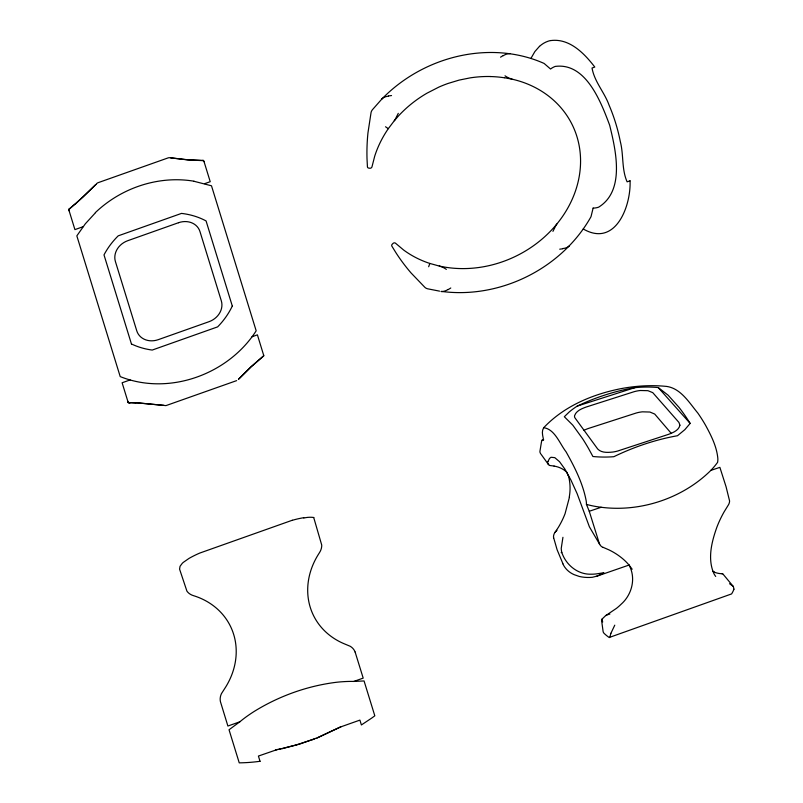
<?xml version="1.0" encoding="UTF-8"?>
<svg xmlns="http://www.w3.org/2000/svg" width="803" height="803" viewBox="0 0 803 803"><rect width="100%" height="100%" fill="white"/><g stroke="black" fill="none" stroke-linecap="round" stroke-linejoin="round"><path stroke-width="1.2" d="M630.054 180.805C631.138 205.879 615.6 247.756 583.239 228.975M569.468 497.107L565.051 513.739A89.013 76.616 -26.4 0 1 558.466 527.169L555.064 532.369M68.897 209.332L74.779 204.323M593.116 208.097L591.008 216.7A134.904 116.124 -26.4 0 1 570.511 244.493L569.327 245.738A134.904 116.124 -26.4 0 1 441.279 291.379M562.943 537.307L561.237 548.369A31.749 27.332 -26.4 0 0 561.809 552.504C565.954 564.9 577.759 574.687 591.229 574.195A34.449 29.651 -26.4 0 0 596.709 573.844L603.625 572.77M428.661 266.737L429.826 263.444A107.943 92.917 -26.4 0 1 403.618 250.014L395.578 243.259A1.807 1.556 -26.4 0 0 393.018 243.439L392.205 244.273A1.797 1.546 -26.4 0 0 391.874 246.14L395.939 252.734A242.837 209.021 -26.4 0 0 411.076 272.97L424.887 287.344A7.197 6.193 -26.4 0 0 427.628 288.799L439.552 291.138M610.963 633.186L614.767 625.166M398.288 113.343L394.946 119.888A16.712 14.384 -26.4 0 1 394.283 120.741L388.301 128.671A107.923 92.897 -26.4 0 0 374.71 156.183L372 166.753A1.797 1.546 -26.4 0 1 369.842 168.239L368.728 168.098A1.797 1.546 -26.4 0 1 367.433 166.803L367.021 158.914A242.837 209.021 -26.4 0 1 367.945 132.987L371.046 112.631A7.197 6.193 -26.4 0 1 372.441 109.71L381.907 98.97M552.936 231.354L556.258 224.8A16.672 14.354 -26.4 0 1 556.911 223.947M609.868 614.054L607.771 614.666A9.656 8.311 -26.4 0 0 605.613 615.65L601.748 619.404A2.72 2.339 -26.4 0 0 601.537 620.237M733.972 589.191L733.38 586.581L723.031 574.115M547.907 461.584L549.563 458.393L551.029 457.268L554.813 457.66L559.52 461.685L564.88 469.082L570.833 479.843L577.146 493.684L589.402 526.818L599.68 544.354M543.521 439.693L542.095 440.154L541.503 441.75L539.937 451.296A4.326 3.724 -26.4 0 0 540.138 452.711L540.479 453.394M530.903 58.448L534.878 51.563L539.486 46.333M634.992 387.658A115.301 99.251 -26.4 0 1 658.269 387.558L668.076 395.156L678.997 407.352A232.368 200.007 -26.4 0 1 690.148 423.422L684.859 429.645L677.501 435.728C655.429 439.642 633.999 446.93 613.843 456.696A113.635 97.805 -26.4 0 1 592.905 456.505L588.448 448.335A292.282 251.58 -26.4 0 0 582.607 438.729L572.8 425.168L564.328 416.727L569.257 411.949A63.136 54.343 -26.4 0 1 577.247 406.097C595.535 397.375 615.008 390.991 635.002 387.608L577.247 406.087M394.283 120.741L398.83 115.562A107.883 92.857 -26.4 0 1 426.925 93.218L438.819 87.125A107.502 92.536 -26.4 0 1 447.984 83.472L459.145 80.099L470.217 77.861A108.415 93.319 -26.4 0 1 490.723 76.526M555.676 531.626L556.971 530.331M238.441 379.367L250.897 366.881L263.374 355.97M543.49 427.949C563.756 406.318 592.353 394.293 621.02 388.642C636.056 385.821 651.494 384.878 666.731 386.434C680.974 388.511 689.386 402.925 697.797 413.023A210.346 181.056 -26.4 0 1 705.636 425.409C711.187 435.597 716.637 446.368 717.802 458.071A20.256 17.435 -26.4 0 1 717.591 462.347A69.68 59.974 -26.4 0 1 710.836 470.387M95.979 184.359L83.261 196.825L69.269 209.051M95.868 184.479L74.98 204.404M238.943 378.875L251.359 366.65L263.444 356.181M95.477 212.725L85.299 223.836L76.837 235.861L120.209 376.597C168.911 396.13 228.263 374.429 256.177 330.816L211.49 185.794L193.935 181.267M733.932 589.231A26.84 23.106 -26.4 0 1 731.593 593.919L609.688 637.321A25.084 21.591 -26.4 0 0 610.722 633.868A4.366 3.764 -26.4 0 1 610.912 633.306M69.209 208.83L69.951 208.519M450.774 287.996L448.204 289.602M500.54 57.174L503.16 55.558M316.131 738.348L339.83 727.217L359.895 720.11L361.39 724.958L371.638 718.133A140.425 120.872 -26.4 0 0 374.027 716.386L374.81 715.804L364.06 680.944L353.812 681.436A110.292 94.935 -26.4 0 0 343.965 681.637L340.663 681.867A135.707 116.806 -26.4 0 0 335.955 682.339C307.248 685.973 279.344 695.97 254.712 711.117A135.707 116.806 -26.4 0 0 250.656 713.747L247.876 715.654A110.292 94.935 -26.4 0 0 239.856 721.787L229.036 729.766L239.234 762.85A153.865 132.435 -26.4 0 0 260.042 761.284M605.823 615.54L616.463 608.353A54.423 46.845 -26.4 0 0 621.161 604.197C632.061 594.621 636.287 577.859 628.92 564.91M340.894 726.845L317.145 737.947M602.501 573.613L603.926 572.981M602.33 573.693L600.915 574.326M128.922 402.614L129.674 402.654M600.805 574.366L597.783 575.761A10.66 9.174 -26.4 0 1 597 576.122L592.273 577.307A39.759 34.218 -26.4 0 1 579.334 576.464L574.105 574.647A27.573 23.739 -26.4 0 1 562.853 563.816M129.634 402.674L135.386 402.885M609.467 637.562L609.196 637.512A49.334 42.469 -26.4 0 1 604.308 633.557A5.139 4.427 -26.4 0 1 603.173 631.78A5.099 4.386 -26.4 0 1 603.083 631.288L601.567 620.277M315.85 738.278L312.056 739.894M314.866 738.66L299.67 744.09L281.823 748.757M310.912 740.145L295.895 745.033L278.651 749.41M83.04 226.737L74.92 229.618L69.058 210.597A5.952 5.119 -26.4 0 1 68.887 209.834M204.695 183.656L210.225 181.699L204.062 161.714M630.024 180.816L627.113 181.849C621.502 169.102 623.78 154.929 620.328 141.629A243.138 209.282 -26.4 0 0 609.096 105.193C604.448 92.215 594.441 81.836 592.032 68.034L594.792 67.05C584.283 53.349 569.397 37.992 550.617 40.592M130.126 379.929L122.116 382.77L127.888 401.52A5.952 5.119 -26.4 0 0 128.179 402.233L128.189 402.263M251.991 336.768L257.412 334.851L263.675 355.297M236.644 380.622L166.291 405.495A3.784 3.262 -26.4 0 1 165.077 405.555L164.474 405.475M239.866 721.797L227.891 726.032L220.434 701.671A14.936 12.848 -26.4 0 1 221.447 693.641L225.814 686.826A75.382 64.882 -26.4 0 0 195.049 596.157L193.393 595.625A14.906 12.828 -26.4 0 1 186.928 591.159L179.571 569.126L180.043 566.306L182.301 563.294A18.278 15.739 -26.4 0 1 183.305 562.381L189.086 558.356A92.174 79.346 -26.4 0 1 199.746 553.076L292.272 520.254M353.812 681.436L363.197 678.113L355.137 652.066M596.117 576.454L628.99 565.071M542.095 440.154A5.4 4.647 -26.4 0 1 543.601 440.034C542.828 436.019 541.212 431.291 543.751 427.718C554.823 429.153 559.781 443.748 566.065 451.828C574.697 467.205 582.898 483.346 586.18 500.811A30.102 25.917 -26.4 0 1 586.451 504.394L589.261 511.27L601.186 507.265C640.493 512.344 682.68 498.342 710.846 470.397L719.879 467.356L726.073 486.769L729.586 500.972A8.994 7.739 -26.4 0 1 728.1 505.388L724.075 511.933A116.415 100.204 -26.4 0 0 717.009 526.848C711.759 541.453 707.323 558.507 713.817 573.422A26.419 22.735 -26.4 0 0 715.694 576.434M280.628 748.828L275.469 750.012M277.557 749.44L258.415 756.055L260.042 761.324M562.712 248.81L559.711 249.181M388.522 95.918L391.533 95.567M128.982 402.835L130.146 402.825M130.227 402.614L135.968 402.905M203.119 160.439L187.561 159.747L170.065 157.769A3.593 3.092 -26.4 0 0 168.018 157.93L98.197 182.652A3.593 3.092 -26.4 0 0 96.46 183.837M203.189 160.65L187.822 159.917L170.748 157.88M135.436 402.694L164.143 405.405L136.088 402.704M504.786 77.781L512.314 79.226A107.943 92.917 -26.4 0 1 524.71 82.91A107.923 92.897 -26.4 0 1 571.445 200.941A107.923 92.897 -26.4 0 1 439.271 266.034L442.533 267.188M554.06 466.041L550.456 465.589A2.931 2.519 -26.4 0 1 549.322 465.238M439.04 265.984L429.826 263.444M512.143 79.186L508.831 78.011A30.675 26.409 -26.4 0 1 505.017 75.803M603.033 547.305L609.086 549.935A79.939 68.807 -26.4 0 1 622.877 558.878A69.58 59.884 -26.4 0 1 629.1 565.131L632.182 569.217M729.546 583.731L733.099 586.21M714.238 572.007L712.843 571.224M388.301 128.671L385.53 126.764M658.259 387.598L690.158 423.412M671.228 433.339L654.706 414.047L649.918 412.039L642.44 411.829A32.652 28.105 -26.4 0 0 636.287 412.993L589 428.27A27.232 23.438 -26.4 0 0 584.022 430.328M540.81 453.906L548.268 464.254M599.49 544.012L589.261 511.27M567.059 472.746L568.203 475.737M203.832 161.052L204.052 161.664M562.943 563.776L557.081 549.674L553.709 537.93M602.702 622.004L601.798 619.274M313.762 517.704L321.742 545.117A14.916 12.838 -26.4 0 1 319.363 552.825L318.098 554.843A75.392 64.892 -26.4 0 0 344.387 643.855L350.198 646.274A14.946 12.868 -26.4 0 1 355.147 652.066M232.308 306.053L206.07 220.925A74.187 63.859 -26.4 0 0 181.508 213.407L118.212 235.841A73.906 63.618 -26.4 0 0 103.999 254.892L131.441 343.975M601.186 507.265A104.691 90.107 -26.4 0 1 586.431 504.394M553.598 537.95A8.642 7.438 -26.4 0 1 555.596 531.566M561.809 552.504A4.417 3.794 -26.4 0 1 561.187 552.605M548.981 465.007A4.015 3.453 -26.4 0 1 547.837 461.574M721.857 573.764A1.405 1.204 -26.4 0 1 722.74 573.764M602.973 547.405A8.743 7.528 -26.4 0 1 599.55 544.043M554.05 466.081A27.402 23.588 -26.4 0 1 566.968 472.395M722.309 573.703A21.149 18.208 -26.4 0 1 714.188 572.097M568.404 475.677A61.058 52.556 -26.4 0 1 569.257 497.097M593.116 208.087A15.127 13.019 -26.4 0 0 598.647 207.164C625.266 190.682 615.821 150.352 609.658 125.198C600.985 102.091 586.029 62.433 555.274 66.408A15.006 12.918 -26.4 0 0 550.547 69.018L544.113 63.447A134.904 116.124 -26.4 0 0 511.822 54.042L510.186 53.801A134.904 116.124 -26.4 0 0 381.967 98.92M569.447 245.859A10.339 8.893 -26.4 0 1 562.722 248.549M381.786 98.849A10.339 8.893 -26.4 0 1 388.511 96.189M503.26 55.698A11.312 9.736 -26.4 0 1 510.216 53.58M442.543 267.178A30.825 26.539 -26.4 0 1 446.358 269.386M490.563 76.556A107.502 92.536 -26.4 0 1 504.605 77.811M448.104 289.451A11.312 9.736 -26.4 0 1 441.168 291.589M539.516 46.363A20.707 17.827 -26.4 0 1 550.607 40.501M95.356 212.624A103.687 89.243 -26.4 0 1 193.955 181.207M131.451 343.965A74.017 63.708 -26.4 0 0 152.219 350.058L217.643 326.871A74.298 63.949 -26.4 0 0 232.288 306.053M128.109 402.002A6.063 5.22 -26.4 0 1 127.818 401.279M69.128 210.828A6.063 5.22 -26.4 0 1 68.958 210.065M202.436 160.53A1.225 1.054 -26.4 0 1 203.681 160.55M129.203 402.945A1.596 1.375 -26.4 0 1 127.948 402.423M263.786 355.257A1.245 1.074 -26.4 0 1 263.374 356.381M292.282 520.304A92.174 79.346 -26.4 0 1 303.775 517.684M303.835 518.045A24.411 21.019 -26.4 0 1 313.822 517.503M679.92 425.219C678.786 430.418 672.974 432.676 668.497 434.363L617.848 450.975A34.077 29.33 -26.4 0 1 612.9 452.029C607.851 452.551 601.527 453.043 597.713 449.018L574.838 417.68A4.226 3.634 -26.4 0 1 574.597 415.603C576.273 410.714 581.774 408.647 586.24 407.011L634.119 391.693A33.957 29.219 -26.4 0 1 640.342 390.509L647.911 390.68L652.749 392.637L678.936 422.428L679.92 425.219M178.487 222.722L127.747 240.699A17.987 15.478 -26.4 0 0 115.411 261.537L136.761 330.816A17.987 15.478 -26.4 0 0 158.251 339.669L208.991 321.702A17.987 15.478 -26.4 0 0 221.327 300.864L199.977 231.585A17.987 15.478 -26.4 0 0 178.487 222.722"/></g></svg>
